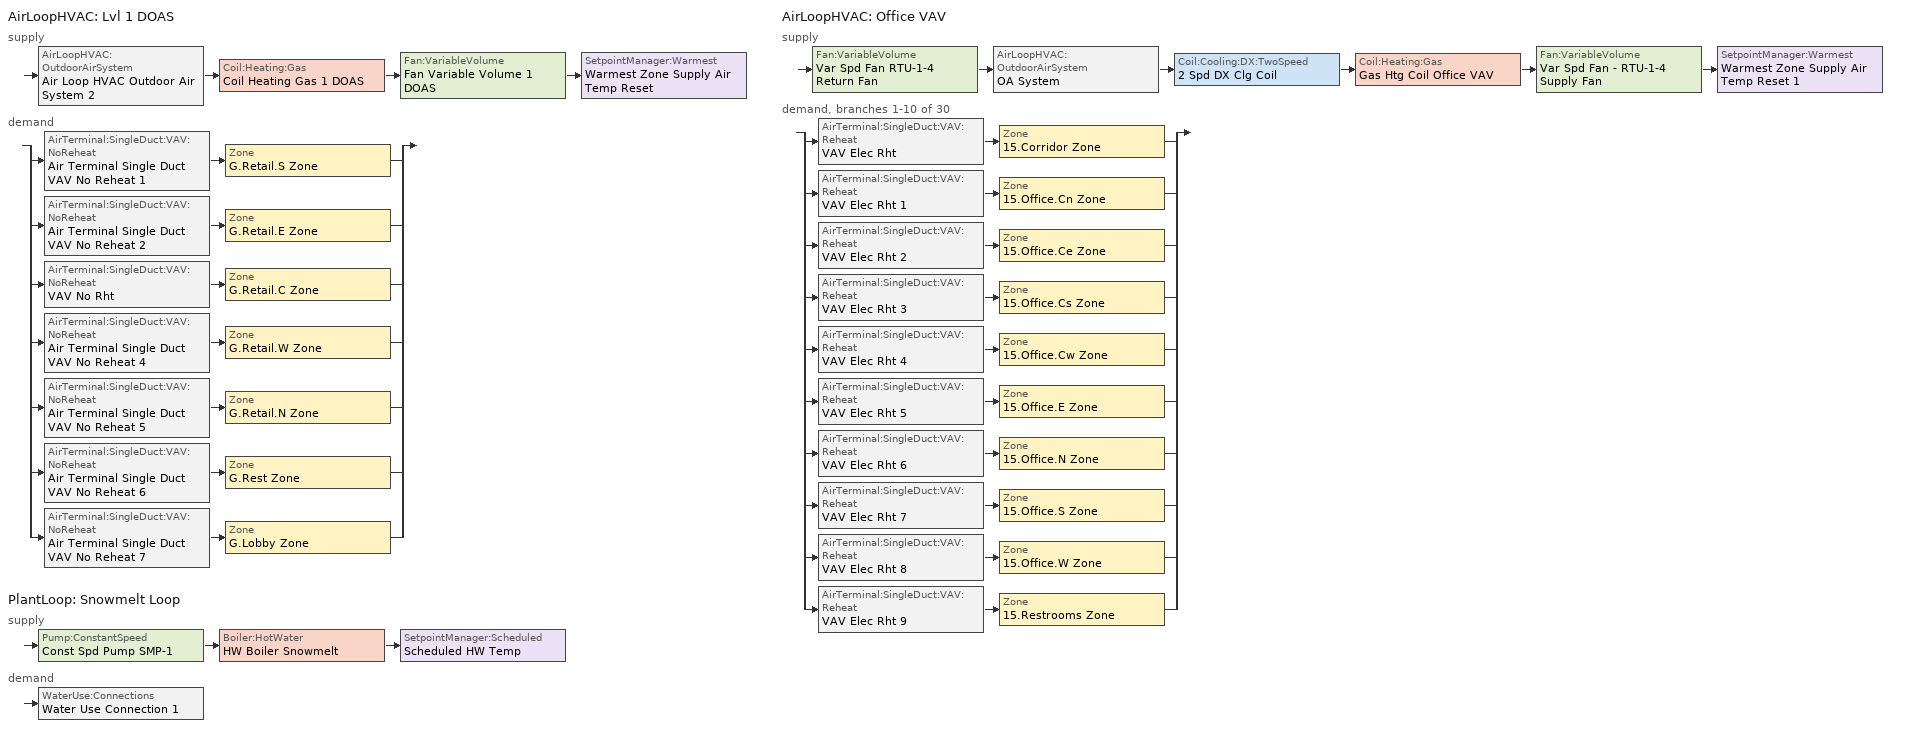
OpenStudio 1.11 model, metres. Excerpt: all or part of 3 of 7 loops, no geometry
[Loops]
AirLoopHVAC 'Lvl 1 DOAS'
 supply: AirLoopHVAC:OutdoorAirSystem 'Air Loop HVAC Outdoor Air System 2' > Coil:Heating:Gas 'Coil Heating Gas 1 DOAS' > Fan:VariableVolume 'Fan Variable Volume 1 DOAS' > SetpointManager:Warmest 'Warmest Zone Supply Air Temp Reset'
 demand: split
  | AirTerminal:SingleDuct:VAV:NoReheat 'Air Terminal Single Duct VAV No Reheat 1' > Zone 'G.Retail.S Zone'
  | AirTerminal:SingleDuct:VAV:NoReheat 'Air Terminal Single Duct VAV No Reheat 2' > Zone 'G.Retail.E Zone'
  | AirTerminal:SingleDuct:VAV:NoReheat 'VAV No Rht' > Zone 'G.Retail.C Zone'
  | AirTerminal:SingleDuct:VAV:NoReheat 'Air Terminal Single Duct VAV No Reheat 4' > Zone 'G.Retail.W Zone'
  | AirTerminal:SingleDuct:VAV:NoReheat 'Air Terminal Single Duct VAV No Reheat 5' > Zone 'G.Retail.N Zone'
  | AirTerminal:SingleDuct:VAV:NoReheat 'Air Terminal Single Duct VAV No Reheat 6' > Zone 'G.Rest Zone'
  | AirTerminal:SingleDuct:VAV:NoReheat 'Air Terminal Single Duct VAV No Reheat 7' > Zone 'G.Lobby Zone'
PlantLoop 'Snowmelt Loop'
 supply: Pump:ConstantSpeed 'Const Spd Pump SMP-1' > Boiler:HotWater 'HW Boiler Snowmelt' > SetpointManager:Scheduled 'Scheduled HW Temp'
 demand: WaterUse:Connections 'Water Use Connection 1'
AirLoopHVAC 'Office VAV'
 supply: Fan:VariableVolume 'Var Spd Fan RTU-1-4 Return Fan' > AirLoopHVAC:OutdoorAirSystem 'OA System' > Coil:Cooling:DX:TwoSpeed '2 Spd DX Clg Coil' > Coil:Heating:Gas 'Gas Htg Coil Office VAV' > Fan:VariableVolume 'Var Spd Fan - RTU-1-4 Supply Fan' > SetpointManager:Warmest 'Warmest Zone Supply Air Temp Reset 1'
 demand, branches 1-10 of 30: split
  | AirTerminal:SingleDuct:VAV:Reheat 'VAV Elec Rht' > Zone '15.Corridor Zone'
  | AirTerminal:SingleDuct:VAV:Reheat 'VAV Elec Rht 1' > Zone '15.Office.Cn Zone'
  | AirTerminal:SingleDuct:VAV:Reheat 'VAV Elec Rht 2' > Zone '15.Office.Ce Zone'
  | AirTerminal:SingleDuct:VAV:Reheat 'VAV Elec Rht 3' > Zone '15.Office.Cs Zone'
  | AirTerminal:SingleDuct:VAV:Reheat 'VAV Elec Rht 4' > Zone '15.Office.Cw Zone'
  | AirTerminal:SingleDuct:VAV:Reheat 'VAV Elec Rht 5' > Zone '15.Office.E Zone'
  | AirTerminal:SingleDuct:VAV:Reheat 'VAV Elec Rht 6' > Zone '15.Office.N Zone'
  | AirTerminal:SingleDuct:VAV:Reheat 'VAV Elec Rht 7' > Zone '15.Office.S Zone'
  | AirTerminal:SingleDuct:VAV:Reheat 'VAV Elec Rht 8' > Zone '15.Office.W Zone'
  | AirTerminal:SingleDuct:VAV:Reheat 'VAV Elec Rht 9' > Zone '15.Restrooms Zone'
[WaterUse:Connections]
Water Use Connection 1: Water Use Equipment Name 1=Water Use Equipment Snowmelt
[WaterUse:Equipment]
Water Use Equipment Snowmelt: Water Use Equipment Definition=Snow Melt Load; Flow Rate Fraction Schedule=Snowmelt Sch
[WaterUse:Equipment:Definition]
Snow Melt Load: Peak Flow Rate {m3/s}=7.07921e-05; Target Temperature Schedule=Snowmelt Loop Temp; Sensible Fraction Schedule=DHW Sensible Sch; Latent Fraction Schedule=DHW Latent Sch
[PlantLoop]
Snowmelt Loop: Fluid Type=Water; Plant Loop Volume {m3}=Autocalculate; Load Distribution Scheme=Optimal
[Sizing:Plant]
Snowmelt Loop: Loop Type=Heating; Design Loop Exit Temperature {C}=82; Loop Design Temperature Difference {deltaC}=11; Sizing Option=NonCoincident; Zone Timesteps in Averaging Window=1; Coincident Sizing Factor Mode=None
[SetpointManager:Scheduled]
Scheduled HW Temp: Control Variable=Temperature; Schedule=Hot Water Temperature
[Sizing:Zone] Zone Cooling Design Supply Air Temperature Input Method=SupplyAirTemperature; Zone Cooling Design Supply Air Temperature {C}=14; Zone Cooling Design Supply Air Temperature Difference {deltaC}=11.11; Zone Heating Design Supply Air Temperature Input Method=SupplyAirTemperature; Zone Heating Design Supply Air Temperature {C}=40; Zone Heating Design Supply Air Temperature Difference {deltaC}=11.11; Zone Cooling Design Supply Air Humidity Ratio {kg-H2O/kg-air}=0.0085; Zone Heating Design Supply Air Humidity Ratio {kg-H2O/kg-air}=0.008; Cooling Design Air Flow Method=DesignDay; Heating Design Air Flow Method=DesignDay; Design Zone Air Distribution Effectiveness in Cooling Mode=1; Design Zone Air Distribution Effectiveness in Heating Mode=0.8; Account for Dedicated Outdoor Air System=No; Dedicated Outdoor Air System Control Strategy=NeutralSupplyAir; Dedicated Outdoor Air Low Setpoint Temperature for Design {C}=Autosize; Dedicated Outdoor Air High Setpoint Temperature for Design {C}=Autosize
Name | Cooling Design Air Flow Rate {m3/s} | Cooling Minimum Air Flow per Zone Floor Area {m3/s-m2} | Heating Design Air Flow Rate {m3/s} | Heating Maximum Air Flow per Zone Floor Area {m3/s-m2} | Heating Maximum Air Flow {m3/s}
G.Retail.N Zone; 15.Office.S Zone; 15.Office.Cn Zone; 15.Office.Cw Zone; 15.Office.W Zone; G.Retail.W Zone; 15.Office.Ce Zone; 15.Office.N Zone; G.Retail.S Zone; 15.Office.Cs Zone; G.Rest Zone; G.Lobby Zone; G.Retail.E Zone; 15.Office.E Zone; 15.Restrooms Zone; G.Retail.C Zone
15.Corridor Zone | 0 | 0.000762 | 0 | 0.002032 | 0.141576
[Zone equipment]
G.Retail.N Zone: Air Terminal Single Duct VAV No Reheat 5, Zone HVAC Water To Air Heat Pump 2
15.Office.S Zone: VAV Elec Rht 7
15.Office.Cn Zone: VAV Elec Rht 1
15.Office.Cw Zone: VAV Elec Rht 4
15.Office.W Zone: VAV Elec Rht 8
G.Retail.W Zone: Air Terminal Single Duct VAV No Reheat 4, Zone HVAC Water To Air Heat Pump 3
15.Corridor Zone: VAV Elec Rht
15.Office.Ce Zone: VAV Elec Rht 2
15.Office.N Zone: VAV Elec Rht 6
G.Retail.S Zone: Air Terminal Single Duct VAV No Reheat 1, Zone HVAC Water To Air Heat Pump 4
15.Office.Cs Zone: VAV Elec Rht 3
G.Rest Zone: Wtr-to-Air HP Elec Backup Back of House, Air Terminal Single Duct VAV No Reheat 6
G.Lobby Zone: Wtr-to-Air HP Elec Backup Lobby, Air Terminal Single Duct VAV No Reheat 7
G.Retail.E Zone: Air Terminal Single Duct VAV No Reheat 2, Zone HVAC Water To Air Heat Pump 5
15.Office.E Zone: VAV Elec Rht 5
15.Restrooms Zone: VAV Elec Rht 9
G.Retail.C Zone: Zone HVAC Water To Air Heat Pump 1, VAV No Rht
[Coil:Heating:Electric] Availability Schedule=Always On Discrete 1
VAV Elec Rht Coil; VAV Elec Rht Coil 1; VAV Elec Rht Coil 2; VAV Elec Rht Coil 3; VAV Elec Rht Coil 4; VAV Elec Rht Coil 5; VAV Elec Rht Coil 6; VAV Elec Rht Coil 7; VAV Elec Rht Coil 8; VAV Elec Rht Coil 9
[AirLoopHVAC]
Name | Availability Schedule | Availability Manager | Design Supply Air Flow Rate {m3/s}
Lvl 1 DOAS | Retail DOAS Sch | Availability Manager Night Cycle 2 | 2.31254
Office VAV | Min OA Sch | Availability Manager Night Cycle 1 | 141.584
[AvailabilityManager:NightCycle] Control Type=CycleOnAny
Availability Manager Night Cycle 2; Availability Manager Night Cycle 1
[Sizing:System] Minimum System Air Flow Ratio=0.3; Preheat Design Temperature {C}=7; Preheat Design Humidity Ratio {kg-H2O/kg-Air}=0.008; Precool Design Temperature {C}=12.8; Precool Design Humidity Ratio {kg-H2O/kg-Air}=0.008; Central Cooling Design Supply Air Temperature {C}=12.8; Sizing Option=NonCoincident; 100% Outdoor Air in Cooling=Yes; 100% Outdoor Air in Heating=Yes; Central Cooling Design Supply Air Humidity Ratio {kg-H2O/kg-Air}=0.0085; Central Heating Design Supply Air Humidity Ratio {kg-H2O/kg-Air}=0.008; Cooling Design Air Flow Method=DesignDay; Cooling Design Air Flow Rate {m3/s}=0; Heating Design Air Flow Method=DesignDay; Heating Design Air Flow Rate {m3/s}=0; Zone Maximum Outdoor Air Fraction=1; Cooling Supply Air Flow Rate Per Floor Area {m3/s-m2}=0.00996765; Cooling Fraction of Autosized Cooling Supply Air Flow Rate=1; Cooling Supply Air Flow Rate Per Unit Cooling Capacity {m3/s-W}=3.94755e-05; Heating Supply Air Flow Rate Per Floor Area {m3/s-m2}=0.00996765; Heating Fraction of Autosized Heating Supply Air Flow Rate=1; Heating Fraction of Autosized Cooling Supply Air Flow Rate=1; Heating Supply Air Flow Rate Per Unit Heating Capacity {m3/s-W}=3.15882e-05; Cooling Design Capacity Method=CoolingDesignCapacity; Cooling Design Capacity {W}=Autosize; Cooling Design Capacity Per Floor Area {W/m2}=234.7; Fraction of Autosized Cooling Design Capacity=1; Heating Design Capacity Method=HeatingDesignCapacity; Heating Design Capacity {W}=Autosize; Heating Design Capacity Per Floor Area {W/m2}=157; Fraction of Autosized Heating Design Capacity=1; Central Cooling Capacity Control Method=OnOff
Name | Type of Load to Size On | Design Outdoor Air Flow Rate {m3/s} | Central Heating Design Supply Air Temperature {C} | System Outdoor Air Method
Lvl 1 DOAS | VentilationRequirement | 2.31254 | 40 | VentilationRateProcedure
Office VAV | Sensible | 28.3168 | 16.7 | ZoneSum
[Fan:VariableVolume] Fan Power Minimum Flow Rate Input Method=FixedFlowRate; Fan Power Minimum Air Flow Rate {m3/s}=0; Motor In Airstream Fraction=1; Fan Power Coefficient 1=0.0407599; Fan Power Coefficient 2=0.088045; Fan Power Coefficient 3=-0.0729261; Fan Power Coefficient 4=0.94374; Fan Power Coefficient 5=0
Name | Availability Schedule | Fan Efficiency | Pressure Rise {Pa} | Maximum Flow Rate {m3/s} | Fan Power Minimum Flow Fraction | Motor Efficiency
Fan Variable Volume 1 DOAS | Always On Discrete | 0.69 | 912.577 | 2.31254 | 0.6 | 0.9
Var Spd Fan - RTU-1-4 Supply Fan | Always On Discrete 1 | 0.6045 | 1487.31 | 141.584 | 0 | 0.93
Var Spd Fan RTU-1-4 Return Fan | Always On Discrete 1 | 0.6045 | 525.154 | Autosize | 0 | 0.93
[Coil:Heating:Gas] Gas Burner Efficiency=0.8; Parasitic Electric Load {W}=0; Parasitic Gas Load {W}=0
Name | Availability Schedule | Nominal Capacity {W}
Coil Heating Gas 1 DOAS | Always On Discrete | 117228
Gas Htg Coil Office VAV | Always On Discrete 1 | 1.50052e+06
[Controller:OutdoorAir] Economizer Control Type=FixedDryBulb; Economizer Control Action Type=ModulateFlow; Economizer Maximum Limit Dry-Bulb Temperature {C}=23.8889; Economizer Maximum Limit Enthalpy {J/kg}=64000; Economizer Minimum Limit Dry-Bulb Temperature {C}=-100; Lockout Type=NoLockout; Minimum Limit Type=FixedMinimum; High Humidity Control=No; Heat Recovery Bypass Control Type=BypassWhenOAFlowGreaterThanMinimum
Name | Minimum Outdoor Air Flow Rate {m3/s} | Maximum Outdoor Air Flow Rate {m3/s} | Minimum Fraction of Outdoor Air Schedule | Maximum Fraction of Outdoor Air Schedule | Controller Mechanical Ventilation | Minimum Outdoor Air Schedule
Controller Outdoor Air 1 | 2.31254 | 2.31254 | Always On Discrete | Always On Discrete | Controller Mechanical Ventilation 2
Outdoor Air Controller Office VAV | 28.3168 | 141.584 |  |  | Controller Mechanical Ventilation 1 | Min OA Sch
[Controller:MechanicalVentilation] System Outdoor Air Method=ZoneSum
Name | Availability Schedule | Demand Controlled Ventilation
Controller Mechanical Ventilation 2 | Always On Discrete | No
Controller Mechanical Ventilation 1 | Always On Discrete 1
[AirLoopHVAC:OutdoorAirSystem]
Name | Controller
Air Loop HVAC Outdoor Air System 2 | Controller Outdoor Air 1
OA System | Outdoor Air Controller Office VAV
[AirTerminal:SingleDuct:VAV:NoReheat] Maximum Air Flow Rate {m3/s}=autosize; Zone Minimum Air Flow Input Method=Constant; Constant Minimum Air Flow Fraction=0.3; Control For Outdoor Air=No
Name | Availability Schedule
Air Terminal Single Duct VAV No Reheat 1; Air Terminal Single Duct VAV No Reheat 2; Air Terminal Single Duct VAV No Reheat 4; Air Terminal Single Duct VAV No Reheat 5; Air Terminal Single Duct VAV No Reheat 6; Air Terminal Single Duct VAV No Reheat 7 | Always On Discrete
VAV No Rht | Always On Discrete 1
[SetpointManager:Warmest] Control Variable=Temperature; Maximum Setpoint Temperature {C}=18.3333; Strategy=MaximumTemperature
Name | Minimum Setpoint Temperature {C}
Warmest Zone Supply Air Temp Reset | 15.5556
Warmest Zone Supply Air Temp Reset 1 | 12.7778
[AirTerminal:SingleDuct:VAV:Reheat] Availability Schedule=Always On Discrete 1; Maximum Air Flow Rate {m3/s}=Autosize; Zone Minimum Air Flow Input Method=Constant; Constant Minimum Air Flow Fraction=0.3; Fixed Minimum Air Flow Rate {m3/s}=0; Maximum Hot Water or Steam Flow Rate {m3/s}=Autosize; Minimum Hot Water or Steam Flow Rate {m3/s}=0; Convergence Tolerance=0.001; Damper Heating Action=Normal; Maximum Flow per Zone Floor Area During Reheat {m3/s-m2}=Autocalculate; Maximum Flow Fraction During Reheat=Autocalculate; Maximum Reheat Air Temperature {C}=35; Control For Outdoor Air=No
Name | Reheat Coil
VAV Elec Rht | VAV Elec Rht Coil
VAV Elec Rht 1 | VAV Elec Rht Coil 1
VAV Elec Rht 2 | VAV Elec Rht Coil 2
VAV Elec Rht 3 | VAV Elec Rht Coil 3
VAV Elec Rht 4 | VAV Elec Rht Coil 4
VAV Elec Rht 5 | VAV Elec Rht Coil 5
VAV Elec Rht 6 | VAV Elec Rht Coil 6
VAV Elec Rht 7 | VAV Elec Rht Coil 7
VAV Elec Rht 8 | VAV Elec Rht Coil 8
VAV Elec Rht 9 | VAV Elec Rht Coil 9
[Boiler:HotWater]
HW Boiler Snowmelt: Nominal Thermal Efficiency=0.93; Efficiency Curve Temperature Evaluation Variable=LeavingBoiler; Normalized Boiler Efficiency Curve=Boiler Efficiency; Water Outlet Upper Temperature Limit {C}=99; Boiler Flow Mode=LeavingSetpointModulated; Parasitic Electric Load {W}=0; Sizing Factor=1
[Pump:ConstantSpeed]
Const Spd Pump SMP-1: Rated Flow Rate {m3/s}=0.00441631; Rated Pump Head {Pa}=179352; Rated Power Consumption {W}=1790; Motor Efficiency=0.9; Fraction of Motor Inefficiencies to Fluid Stream=0; Pump Control Type=Intermittent
[Coil:Cooling:DX:TwoSpeed]
2 Spd DX Clg Coil: Availability Schedule=Always On Discrete 1; Rated High Speed Total Cooling Capacity {W}=2.34809e+06; Rated High Speed Sensible Heat Ratio=Autosize; Rated High Speed COP {W/W}=3.78; Rated High Speed Air Flow Rate {m3/s}=Autosize; Total Cooling Capacity Function of Temperature Curve=OS:Curve:Biquadratic 25; Total Cooling Capacity Function of Flow Fraction Curve=OS:Curve:Quadratic 20; Energy Input Ratio Function of Temperature Curve=OS:Curve:Biquadratic 22; Energy Input Ratio Function of Flow Fraction Curve=OS:Curve:Quadratic 21; Part Load Fraction Correlation Curve=OS:Curve:Quadratic 22; Rated Low Speed Total Cooling Capacity {W}=Autosize; Rated Low Speed Sensible Heat Ratio=0.69; Rated Low Speed COP {W/W}=3.78; Low Speed Total Cooling Capacity Function of Temperature Curve=OS:Curve:Biquadratic 23; Low Speed Energy Input Ratio Function of Temperature Curve=OS:Curve:Biquadratic 24; Condenser Type=EvaporativelyCooled; High Speed Evaporative Condenser Effectiveness=0.85; High Speed Evaporative Condenser Air Flow Rate {m3/s}=Autosize; High Speed Evaporative Condenser Pump Rated Power Consumption {W}=Autosize; Low Speed Evaporative Condenser Effectiveness=0.85; Low Speed Evaporative Condenser Air Flow Rate {m3/s}=Autosize; Low Speed Evaporative Condenser Pump Rated Power Consumption {W}=Autosize; Basin Heater Capacity {W/K}=10; Basin Heater Setpoint Temperature {C}=2
[Schedule:Ruleset]
DHW Sensible Sch: Default Day Schedule=Schedule Day 2
DHW Latent Sch: Default Day Schedule=Schedule Day 3
Hot Water Temperature: Default Day Schedule=Hot Water Temperature Default; Summer Design Day Schedule=Hot Water Temperature Summer Design Day; Winter Design Day Schedule=Hot Water Temperature Winter Design Day
Min OA Sch: Default Day Schedule=Schedule Day 35
Snowmelt Loop Temp: Default Day Schedule=Schedule Day 38
Snowmelt Sch: Default Day Schedule=Schedule Day 43
Retail DOAS Sch: Default Day Schedule=Schedule Day 47
[Schedule:Day]
Schedule Day 2; Schedule Day 44; Schedule Day 45: 24, 0, 1
Schedule Day 3; Schedule Day 36; Schedule Day 43: 24, 0, 0
Hot Water Temperature Default; Schedule Day 38: 24, 0, 82.2222
Hot Water Temperature Summer Design Day; Hot Water Temperature Winter Design Day: 24, 0, 67
Schedule Day 35; Schedule Day 47: 6, 0, 0, 22, 0, 1, 24, 0, 0
[Schedule:Rule] Apply Sunday=Yes; Apply Saturday=Yes
Name | Schedule Ruleset | Rule Order | Day Schedule | Apply Monday | Apply Tuesday | Apply Wednesday | Apply Thursday | Apply Friday | Date Specification Type | Start Month | Start Day | End Month | End Day
Schedule Rule 10 | Min OA Sch | 0 | Schedule Day 36
Schedule Rule 11 | Snowmelt Sch | 1 | Schedule Day 44 | Yes | Yes | Yes | Yes | Yes | DateRange | 1 | 1 | 3 | 31
Schedule Rule 12 | Snowmelt Sch | 0 | Schedule Day 45 | Yes | Yes | Yes | Yes | Yes | DateRange | 10 | 1 | 12 | 31
[Schedule:Constant] Value=1
Always On Discrete; Always On Discrete 1
[Curve:Biquadratic]
Name | Coefficient1 Constant | Coefficient2 x | Coefficient3 x**2 | Coefficient4 y | Coefficient5 y**2 | Coefficient6 x*y | Minimum Value of x | Maximum Value of x | Minimum Value of y | Maximum Value of y | Minimum Value of x {BasedOnField A2} | Maximum Value of x {BasedOnField A2} | Minimum Value of y {BasedOnField A3} | Maximum Value of y {BasedOnField A3}
Boiler Efficiency | 1 | 0 | 0 | 0 | 0 | 0 | 0 | 1 | 0 | 1
OS:Curve:Biquadratic 25 | 0.42415 | 0.04426 | -0.00042 | 0.00333 | -8e-005 | -0.00021 |  |  |  |  | 17 | 22 | 13 | 46
OS:Curve:Biquadratic 22; OS:Curve:Biquadratic 24 | 1.23649 | -0.02431 | 0.00057 | -0.01434 | 0.00063 | -0.00038 |  |  |  |  | 17 | 22 | 13 | 46
OS:Curve:Biquadratic 23 | 0.42415 | 0.04426 | -0.00042 | 0.00333 | -0.00008 | -0.00021 |  |  |  |  | 17 | 22 | 13 | 46
[Curve:Quadratic]
Name | Coefficient1 Constant | Coefficient2 x | Coefficient3 x**2 | Minimum Value of x {BasedOnField A2} | Maximum Value of x {BasedOnField A2}
OS:Curve:Quadratic 20 | 0.77136 | 0.34053 | -0.11088 | 0.75918 | 1.13877
OS:Curve:Quadratic 21 | 1.2055 | -0.32953 | 0.12308 | 0.75918 | 1.13877
OS:Curve:Quadratic 22 | 0.771 | 0.229 | 0 | 0 | 1
